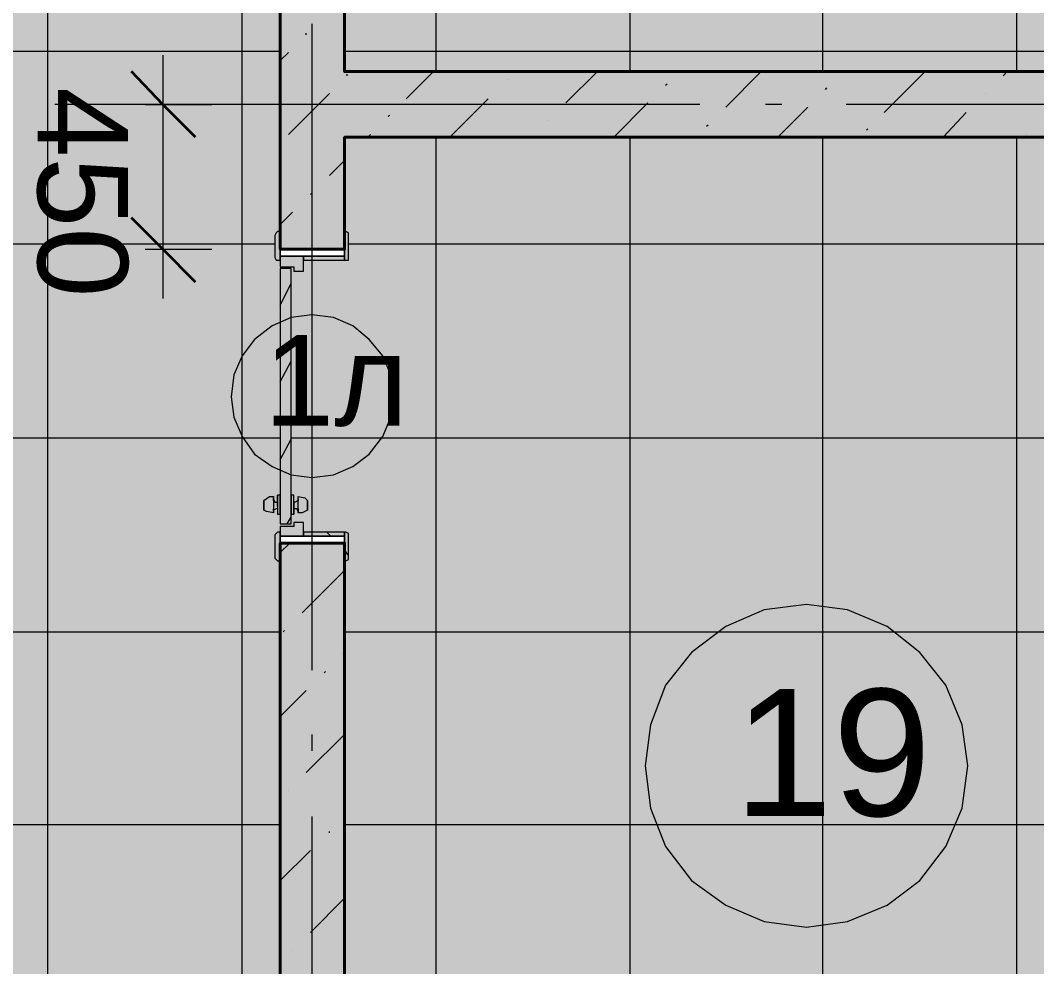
# Model space of a CAD drawing. Header units: millimetres. Extents: x -6983 to 114033, y -5968 to 36007.
# Drawn here: x 5096 to 8243, y 19196 to 22126 of the extents above; entities that cross this region are included whole.
import ezdxf

# ---------------------------------------------------------------- set-up
doc = ezdxf.new("R2010")
doc.units = ezdxf.units.MM
doc.layers.add('PDF _Геометрия', color=7, linetype='Continuous')
doc.layers.add('PDF _Текст', color=7, linetype='Continuous')
doc.layers.add('PDF _Сплошная заливка', color=7, linetype='Continuous', true_color=0xffffff)
doc.styles.add('PDF Arial', font='arial.ttf')

msp = doc.modelspace()

# ---------------------------------------------------------------- hatches: boundary and pattern name
at = {"layer": 'PDF _Сплошная заливка', "transparency": 33554559}
h = msp.add_hatch(color=256, dxfattribs=at)
h.paths.add_polyline_path([(17245.3, 26862.7), (17245.3, 21967.1), (17253.8, 21967.1), (17253.8, 26862.7)])
h.paths.add_polyline_path([(17042.2, 24065.8), (17042.2, 28661), (14245.3, 28661), (14245.3, 25563.7), (14258, 25563.7), (14262.3, 25559.5), (14258, 25479.1), (14118.4, 25474.9), (14118.4, 25445.2), (14088.8, 25445.2), (14088.8, 25457.9), (14046.5, 25457.9), (14046.5, 25474.9), (14033.8, 25474.9), (14033.8, 25487.6), (14029.6, 25487.6), (14029.6, 25559.5), (14033.8, 25563.7), (14046.5, 25563.7), (14046.5, 25665.3), (13500.6, 25665.3), (13496.4, 25656.8), (13492.2, 25652.6), (13420.2, 25648.3), (13420.2, 25652.6), (13416, 25652.6), (13416, 25665.3), (13411.8, 25665.3), (13411.8, 25788), (13382.2, 25788), (13382.2, 25817.6), (13394.9, 25817.6), (13394.9, 25864.1), (13411.8, 25864.1), (13411.8, 25872.6), (13416, 25876.8), (13500.6, 25876.8), (13500.6, 25864.1), (14046.5, 25864.1), (14046.5, 28661), (13483.7, 28661), (13479.5, 28652.6), (13394.9, 28648.3), (13394.9, 28661), (11956.2, 28661), (11952, 28652.6), (11867.4, 28648.3), (11867.4, 28661), (11245.3, 28661), (11245.3, 25864.1), (11880, 25864.1), (11880, 25872.6), (11884.3, 25876.8), (11973.1, 25876.8), (11973.1, 25864.1), (11990.1, 25864.1), (11990.1, 25817.6), (12002.8, 25817.6), (12002.8, 25788), (11973.1, 25788), (11968.9, 25656.8), (11956.2, 25652.6), (11892.7, 25648.3), (11892.7, 25652.6), (11884.3, 25652.6), (11884.3, 25665.3), (10301.8, 25665.3), (10297.5, 25656.8), (10293.3, 25652.6), (10221.4, 25648.3), (10221.4, 25652.6), (10217.1, 25652.6), (10217.1, 25665.3), (10196, 25665.3), (10196, 25707.6), (10183.3, 25707.6), (10183.3, 25737.2), (10212.9, 25737.2), (10212.9, 25872.6), (10217.1, 25876.8), (10246.8, 25876.8), (10246.8, 26084.2), (10826.5, 26084.2), (10826.5, 28441), (9320.1, 28441), (9320.1, 26084.2), (9337, 26084.2), (9337, 25876.8), (9375.1, 25876.8), (9375.1, 25737.2), (9404.7, 25737.2), (9404.7, 25707.6), (9392, 25707.6), (9392, 25665.3), (9375.1, 25665.3), (9370.9, 25656.8), (9358.2, 25652.6), (9294.7, 25648.3), (9294.7, 25652.6), (9286.3, 25652.6), (9286.3, 25665.3), (7454.1, 25665.3), (7449.9, 25656.8), (7445.6, 25652.6), (7373.7, 25648.3), (7373.7, 25652.6), (7365.2, 25652.6), (7365.2, 25665.3), (7344.1, 25665.3), (7344.1, 25707.6), (7335.6, 25707.6), (7335.6, 25737.2), (7365.2, 25737.2), (7365.2, 25876.8), (7454.1, 25876.8), (7454.1, 25864.1), (8897, 25864.1), (8897, 28661), (6100.1, 28661), (6100.1, 25864.1), (6434.3, 25864.1), (6434.3, 25872.6), (6438.6, 25876.8), (6523.2, 25876.8), (6523.2, 25737.2), (6552.8, 25737.2), (6552.8, 25707.6), (6544.4, 25707.6), (6544.4, 25665.3), (6523.2, 25665.3), (6523.2, 25652.6), (6510.5, 25652.6), (6442.8, 25648.3), (6442.8, 25652.6), (6438.6, 25652.6), (6438.6, 25665.3), (4517.6, 25665.3), (4513.3, 25656.8), (4504.9, 25652.6), (4437.2, 25648.3), (4437.2, 25652.6), (4428.7, 25652.6), (4428.7, 25665.3), (4407.6, 25665.3), (4407.6, 25707.6), (4394.9, 25707.6), (4394.9, 25737.2), (4424.5, 25737.2), (4424.5, 25872.6), (4428.7, 25876.8), (4517.6, 25876.8), (4517.6, 25864.1), (5901.2, 25864.1), (5901.2, 28661), (104.3, 28661), (104.3, 25864.1), (3497.8, 25864.1), (3497.8, 25876.8), (3586.7, 25876.8), (3586.7, 25737.2), (3616.3, 25737.2), (3616.3, 25707.6), (3603.6, 25707.6), (3603.6, 25665.3), (3586.7, 25665.3), (3582.4, 25656.8), (3569.8, 25652.6), (3506.3, 25648.3), (3506.3, 25652.6), (3497.8, 25652.6), (3497.8, 25665.3), (3100.1, 25665.3), (3100.1, 23570.8), (3112.8, 23570.8), (3117, 23566.5), (3112.8, 23486.1), (3100.1, 23481.9), (3100.1, 23460.8), (3057.8, 23460.8), (3057.8, 23448.1), (3028.1, 23448.1), (3028.1, 23481.9), (2888.5, 23481.9), (2888.5, 23494.6), (2884.3, 23494.6), (2884.3, 23562.3), (2888.5, 23570.8), (2901.2, 23570.8), (2901.2, 25665.3), (104.3, 25665.3), (104.3, 21967.1), (2901.2, 21967.1), (2901.2, 22551), (2897, 22555.3), (2888.5, 22555.3), (2888.5, 22563.7), (2884.3, 22563.7), (2884.3, 22635.6), (2888.5, 22639.9), (3028.1, 22639.9), (3028.1, 22669.5), (3057.8, 22669.5), (3057.8, 22656.8), (3100.1, 22656.8), (3100.1, 22639.9), (3112.8, 22639.9), (3117, 22635.6), (3112.8, 22559.5), (3100.1, 22555.3), (3100.1, 21472), (3112.8, 21472), (3117, 21467.8), (3112.8, 21387.4), (3100.1, 21383.2), (3100.1, 21362), (3057.8, 21362), (3057.8, 21349.3), (3028.1, 21349.3), (3028.1, 21383.2), (2888.5, 21383.2), (2888.5, 21395.9), (2884.3, 21395.9), (2884.3, 21463.6), (2888.5, 21472), (2901.2, 21472), (2901.2, 21764), (104.3, 21764), (104.3, 15967.1), (2681.2, 15967.1), (2681.2, 15979.8), (2901.2, 15979.8), (2901.2, 20452.3), (2897, 20456.5), (2888.5, 20460.8), (2884.3, 20460.8), (2884.3, 20536.9), (2888.5, 20541.1), (3028.1, 20541.1), (3028.1, 20570.8), (3057.8, 20570.8), (3057.8, 20558.1), (3100.1, 20558.1), (3100.1, 20541.1), (3112.8, 20541.1), (3117, 20536.9), (3112.8, 20460.8), (3100.1, 20456.5), (3100.1, 15967.1), (5901.2, 15967.1), (5901.2, 16601.8), (5892.7, 16606), (5888.5, 16606), (5888.5, 16614.5), (5884.3, 16614.5), (5884.3, 16686.4), (5888.5, 16694.9), (5901.2, 16694.9), (5901.2, 18133.5), (5888.5, 18133.5), (5888.5, 18146.2), (5884.3, 18146.2), (5884.3, 18218.2), (5888.5, 18222.4), (5901.2, 18222.4), (5901.2, 20452.3), (5892.7, 20456.5), (5888.5, 20460.8), (5884.3, 20460.8), (5884.3, 20536.9), (5888.5, 20541.1), (5901.2, 20541.1), (5901.2, 20558.1), (5943.5, 20558.1), (5943.5, 20570.8), (5973.1, 20570.8), (5973.1, 20541.1), (6112.8, 20541.1), (6112.8, 20456.5), (6100.1, 20456.5), (6100.1, 18967.1), (8897, 18967.1), (8897, 21764), (6100.1, 21764), (6100.1, 21472), (6112.8, 21472), (6112.8, 21383.2), (5973.1, 21383.2), (5973.1, 21349.3), (5943.5, 21349.3), (5943.5, 21362), (5901.2, 21362), (5901.2, 21383.2), (5888.5, 21383.2), (5888.5, 21395.9), (5884.3, 21395.9), (5884.3, 21463.6), (5888.5, 21472), (5901.2, 21472), (5901.2, 22551), (5892.7, 22555.3), (5888.5, 22555.3), (5888.5, 22563.7), (5884.3, 22563.7), (5884.3, 22635.6), (5888.5, 22639.9), (5901.2, 22639.9), (5901.2, 22656.8), (5943.5, 22656.8), (5943.5, 22669.5), (5973.1, 22669.5), (5973.1, 22639.9), (6112.8, 22639.9), (6112.8, 22555.3), (6100.1, 22555.3), (6100.1, 21967.1), (8897, 21967.1), (8897, 23862.7), (6100.1, 23862.7), (6100.1, 23570.8), (6112.8, 23570.8), (6112.8, 23481.9), (5973.1, 23481.9), (5973.1, 23448.1), (5943.5, 23448.1), (5943.5, 23460.8), (5901.2, 23460.8), (5901.2, 23481.9), (5888.5, 23481.9), (5888.5, 23494.6), (5884.3, 23494.6), (5884.3, 23562.3), (5888.5, 23570.8), (5901.2, 23570.8), (5901.2, 24065.8), (12447, 24065.8), (12447, 23084.2), (12459.7, 23084.2), (12459.7, 22999.5), (12447, 22999.5), (12447, 22978.4), (12404.7, 22978.4), (12404.7, 22965.7), (12370.9, 22965.7), (12370.9, 22995.3), (12239.7, 22999.5), (12235.5, 22999.5), (12235.5, 23012.2), (12231.2, 23012.2), (12231.2, 23079.9), (12235.5, 23084.2), (12248.2, 23084.2), (12248.2, 23862.7), (9100.1, 23862.7), (9100.1, 21967.1), (12248.2, 21967.1), (12248.2, 22064.4), (12239.7, 22068.7), (12235.5, 22068.7), (12235.5, 22077.1), (12231.2, 22077.1), (12231.2, 22149), (12235.5, 22157.5), (12370.9, 22157.5), (12370.9, 22187.1), (12404.7, 22187.1), (12404.7, 22174.4), (12447, 22174.4), (12447, 22157.5), (12459.7, 22157.5), (12459.7, 22068.7), (12447, 22068.7), (12447, 20486.1), (12459.7, 20486.1), (12459.7, 20401.5), (12447, 20401.5), (12447, 20380.4), (12404.7, 20380.4), (12404.7, 20367.7), (12370.9, 20367.7), (12370.9, 20397.3), (12239.7, 20401.5), (12235.5, 20401.5), (12235.5, 20410), (12231.2, 20410), (12231.2, 20481.9), (12235.5, 20486.1), (12248.2, 20486.1), (12248.2, 21764), (9100.1, 21764), (9100.1, 18967.1), (12248.2, 18967.1), (12248.2, 19466.4), (12239.7, 19470.6), (12235.5, 19470.6), (12235.5, 19479.1), (12231.2, 19479.1), (12231.2, 19551), (12235.5, 19555.3), (12370.9, 19555.3), (12370.9, 19584.9), (12404.7, 19584.9), (12404.7, 19576.4), (12447, 19576.4), (12447, 19555.3), (12459.7, 19555.3), (12459.7, 19470.6), (12447, 19470.6), (12447, 18967.1), (17042.2, 18967.1), (17042.2, 20566.5), (14046.5, 20566.5), (14046.5, 22745.7), (14042.2, 22749.9), (14033.8, 22754.1), (14029.6, 22754.1), (14029.6, 22830.3), (14033.8, 22834.5), (14046.5, 22834.5), (14046.5, 22851.4), (14088.8, 22851.4), (14088.8, 22864.1), (14118.4, 22864.1), (14118.4, 22834.5), (14262.3, 22834.5), (14258, 22754.1), (14245.3, 22749.9), (14245.3, 20765.4), (17042.2, 20765.4), (17042.2, 23862.7), (14245.3, 23862.7), (14245.3, 23765.4), (14258, 23765.4), (14262.3, 23761.2), (14258, 23680.8), (14118.4, 23676.5), (14118.4, 23646.9), (14088.8, 23646.9), (14088.8, 23655.4), (14046.5, 23655.4), (14046.5, 23676.5), (14033.8, 23676.5), (14033.8, 23689.2), (14029.6, 23689.2), (14029.6, 23761.2), (14033.8, 23765.4), (14046.5, 23765.4), (14046.5, 24544), (14042.2, 24548.2), (14033.8, 24552.4), (14029.6, 24552.4), (14029.6, 24628.6), (14033.8, 24632.8), (14046.5, 24632.8), (14046.5, 24654), (14088.8, 24654), (14088.8, 24662.4), (14118.4, 24662.4), (14118.4, 24632.8), (14262.3, 24632.8), (14258, 24552.4), (14245.3, 24548.2), (14245.3, 24065.8)])
h.paths.add_polyline_path([(15645.9, 17168.8), (15645.9, 15967.1), (17042.2, 15967.1), (17042.2, 16529.9), (17038, 16534.1), (17033.8, 16534.1), (17033.8, 16542.6), (17029.6, 16542.6), (17029.6, 16614.5), (17033.8, 16623), (17169.2, 16623), (17169.2, 16652.6), (17198.8, 16652.6), (17198.8, 16639.9), (17245.3, 16639.9), (17245.3, 16623), (17258, 16623), (17258, 16534.1), (17245.3, 16534.1), (17245.3, 15967.1), (18387.8, 15967.1), (18387.8, 15979.8), (18392, 15984), (18476.7, 15984), (18476.7, 15967.1), (19919.5, 15967.1), (19919.5, 15984), (20004.2, 15984), (20008.4, 15979.8), (20008.4, 15967.1), (23875.8, 15967.1), (23875.8, 15979.8), (23880, 15984), (23964.7, 15984), (23964.7, 15967.1), (25403.3, 15967.1), (25403.3, 15979.8), (25407.6, 15984), (25492.2, 15984), (25496.4, 15979.8), (25496.4, 15967.1), (26038, 15967.1), (26038, 16512.9), (26033.8, 16517.2), (26029.6, 16517.2), (26029.6, 16525.6), (26025.3, 16525.6), (26025.3, 16597.6), (26029.6, 16601.8), (26165, 16601.8), (26165, 16631.4), (26194.6, 16631.4), (26194.6, 16623), (26241.1, 16623), (26241.1, 16601.8), (26253.8, 16601.8), (26249.6, 16521.4), (26241.1, 16517.2), (26241.1, 15967.1), (29038, 15967.1), (29038, 16352.1), (29016.9, 16352.1), (29016.9, 16415.6), (29038, 16415.6), (29038, 18230.9), (29016.9, 18230.9), (29016.9, 18294.3), (29038, 18294.3), (29038, 19584.9), (29016.9, 19584.9), (29016.9, 19652.6), (29038, 19652.6), (29038, 21463.6), (29016.9, 21463.6), (29016.9, 21527), (29038, 21527), (29038, 21764), (26241.1, 21764), (26241.1, 21222.4), (26249.6, 21222.4), (26253.8, 21218.2), (26249.6, 21137.8), (26241.1, 21133.5), (26241.1, 21112.4), (26194.6, 21112.4), (26194.6, 21099.7), (26165, 21099.7), (26165, 21129.3), (26033.8, 21133.5), (26029.6, 21133.5), (26029.6, 21146.2), (26025.3, 21146.2), (26025.3, 21213.9), (26029.6, 21222.4), (26038, 21222.4), (26038, 21764), (25839.1, 21764), (25830.7, 21755.5), (25758.7, 21751.3), (25758.7, 21755.5), (25754.5, 21755.5), (25754.5, 21764), (25733.4, 21764), (25733.4, 21810.5), (25720.7, 21810.5), (25720.7, 21840.2), (25750.3, 21840.2), (25750.3, 21975.6), (25754.5, 21979.8), (25839.1, 21979.8), (25839.1, 21967.1), (26038, 21967.1), (26038, 26862.7), (23241.1, 26862.7), (23241.1, 21967.1), (24819.4, 21967.1), (24819.4, 21975.6), (24823.6, 21979.8), (24908.3, 21979.8), (24908.3, 21840.2), (24942.1, 21840.2), (24942.1, 21806.3), (24929.4, 21806.3), (24929.4, 21764), (24908.3, 21764), (24908.3, 21755.5), (24895.6, 21755.5), (24832.1, 21751.3), (24832.1, 21755.5), (24823.6, 21755.5), (24823.6, 21764), (22691, 21764), (22682.6, 21755.5), (22610.7, 21751.3), (22610.7, 21755.5), (22602.2, 21755.5), (22602.2, 21764), (22585.3, 21764), (22585.3, 21806.3), (22572.6, 21806.3), (22572.6, 21840.2), (22602.2, 21840.2), (22602.2, 21967.1), (21760.2, 21967.1), (21760.2, 21840.2), (21789.8, 21840.2), (21789.8, 21806.3), (21781.3, 21806.3), (21781.3, 21764), (21760.2, 21764), (21760.2, 21755.5), (21747.5, 21755.5), (21679.8, 21751.3), (21679.8, 21755.5), (21675.5, 21755.5), (21675.5, 21764), (18362.4, 21764), (18362.4, 21755.5), (18354, 21755.5), (18282, 21751.3), (18282, 21755.5), (18277.8, 21755.5), (18277.8, 21764), (18256.6, 21764), (18256.6, 21810.5), (18243.9, 21810.5), (18243.9, 21840.2), (18273.6, 21840.2), (18273.6, 21967.1), (17435.8, 21967.1), (17435.8, 21840.2), (17465.4, 21840.2), (17465.4, 21806.3), (17452.7, 21806.3), (17452.7, 21764), (17435.8, 21764), (17431.5, 21759.8), (17418.8, 21755.5), (17355.4, 21751.3), (17355.4, 21755.5), (17346.9, 21755.5), (17346.9, 21764), (17245.3, 21764), (17245.3, 18150.5), (17258, 18150.5), (17258, 18061.6), (17245.3, 18061.6), (17245.3, 18040.4), (17198.8, 18040.4), (17198.8, 18032), (17169.2, 18032), (17169.2, 18061.6), (17033.8, 18061.6), (17033.8, 18070.1), (17029.6, 18070.1), (17029.6, 18146.2), (17033.8, 18150.5), (17042.2, 18150.5), (17042.2, 18768.2), (11245.3, 18768.2), (11245.3, 15967.1), (14126.9, 15967.1), (14126.9, 15979.8), (14122.6, 15979.8), (14122.6, 15988.3), (14118.4, 15988.3), (14118.4, 15996.7), (14114.2, 15996.7), (14114.2, 16005.2), (14109.9, 16005.2), (14109.9, 16013.6), (14105.7, 16013.6), (14105.7, 16022.1), (14101.5, 16022.1), (14101.5, 16030.6), (14097.3, 16030.6), (14097.3, 16043.3), (14093, 16043.3), (14093, 16051.7), (14088.8, 16051.7), (14088.8, 16060.2), (14084.6, 16060.2), (14084.6, 16068.7), (14080.3, 16068.7), (14080.3, 16077.1), (14076.1, 16077.1), (14076.1, 16085.6), (14071.9, 16085.6), (14071.9, 16094), (14067.6, 16094), (14067.6, 16102.5), (14063.4, 16102.5), (14063.4, 16115.2), (14059.2, 16115.2), (14059.2, 16123.7), (14054.9, 16123.7), (14054.9, 16132.1), (14050.7, 16132.1), (14050.7, 16140.6), (14046.5, 16140.6), (14046.5, 16149), (14042.2, 16149), (14042.2, 16157.5), (14038, 16157.5), (14038, 16166), (14033.8, 16166), (14033.8, 16174.4), (14029.6, 16174.4), (14029.6, 16187.1), (14025.3, 16187.1), (14025.3, 16195.6), (14021.1, 16195.6), (14021.1, 16204.1), (14016.9, 16204.1), (14016.9, 16212.5), (14012.6, 16212.5), (14012.6, 16221), (14008.4, 16221), (14008.4, 16229.4), (14004.2, 16229.4), (14004.2, 16237.9), (13999.9, 16237.9), (13999.9, 16250.6), (13995.7, 16250.6), (13995.7, 16259.1), (13991.5, 16259.1), (13991.5, 16267.5), (13987.2, 16267.5), (13987.2, 16276), (13983, 16276), (13983, 16284.4), (13978.8, 16284.4), (13978.8, 16292.9), (13974.5, 16292.9), (13974.5, 16301.4), (13970.3, 16301.4), (13970.3, 16309.8), (13966.1, 16309.8), (13966.1, 16322.5), (13961.9, 16322.5), (13961.9, 16331), (13957.6, 16331), (13957.6, 16339.5), (13953.4, 16339.5), (13953.4, 16347.9), (13949.2, 16347.9), (13949.2, 16356.4), (13944.9, 16356.4), (13944.9, 16364.8), (13940.7, 16364.8), (13940.7, 16373.3), (13936.5, 16373.3), (13936.5, 16381.8), (13932.2, 16381.8), (13932.2, 16394.5), (13928, 16394.5), (13928, 16402.9), (13923.8, 16402.9), (13923.8, 16411.4), (13919.5, 16411.4), (13919.5, 16419.8), (13915.3, 16419.8), (13915.3, 16428.3), (13911.1, 16428.3), (13911.1, 16436.8), (13906.8, 16436.8), (13906.8, 16445.2), (13902.6, 16445.2), (13902.6, 16453.7), (13898.4, 16457.9), (13885.7, 16462.2), (13801.1, 16483.3), (13788.4, 16487.6), (13703.7, 16508.7), (13716.4, 16512.9), (13758.7, 16534.1), (13771.4, 16538.3), (13813.8, 16559.5), (13826.5, 16563.7), (13868.8, 16584.9), (13881.5, 16589.1), (13923.8, 16610.3), (13936.5, 16614.5), (13987.2, 16639.9), (13902.6, 16661), (13881.5, 16665.3), (13813.8, 16682.2), (13792.6, 16682.2), (13792.6, 16694.9), (13788.4, 16694.9), (13788.4, 16703.3), (13784.1, 16703.3), (13784.1, 16711.8), (13779.9, 16711.8), (13779.9, 16720.3), (13775.7, 16720.3), (13775.7, 16728.7), (13771.4, 16728.7), (13771.4, 16741.4), (13767.2, 16741.4), (13767.2, 16749.9), (13763, 16749.9), (13763, 16758.4), (13758.7, 16758.4), (13758.7, 16766.8), (13754.5, 16766.8), (13754.5, 16775.3), (13750.3, 16775.3), (13750.3, 16783.7), (13746.1, 16783.7), (13746.1, 16796.4), (13741.8, 16796.4), (13741.8, 16804.9), (13737.6, 16804.9), (13737.6, 16813.4), (13733.4, 16813.4), (13733.4, 16821.8), (13729.1, 16821.8), (13729.1, 16830.3), (13724.9, 16830.3), (13724.9, 16838.7), (13720.7, 16838.7), (13720.7, 16851.4), (13716.4, 16851.4), (13716.4, 16859.9), (13712.2, 16859.9), (13712.2, 16868.4), (13708, 16868.4), (13708, 16876.8), (13703.7, 16876.8), (13703.7, 16885.3), (13699.5, 16885.3), (13699.5, 16893.8), (13695.3, 16893.8), (13695.3, 16906.5), (13691, 16906.5), (13691, 16914.9), (13686.8, 16914.9), (13686.8, 16923.4), (13682.6, 16923.4), (13682.6, 16931.8), (13678.4, 16931.8), (13678.4, 16940.3), (13674.1, 16940.3), (13674.1, 16948.8), (13669.9, 16948.8), (13669.9, 16961.5), (13665.7, 16961.5), (13665.7, 16969.9), (13661.4, 16969.9), (13661.4, 16978.4), (13657.2, 16978.4), (13657.2, 16986.8), (13653, 16986.8), (13653, 16995.3), (13648.7, 16995.3), (13648.7, 17003.8), (13644.5, 17003.8), (13644.5, 17016.5), (13640.3, 17016.5), (13640.3, 17024.9), (13636, 17024.9), (13636, 17033.4), (13631.8, 17033.4), (13631.8, 17041.9), (13627.6, 17041.9), (13627.6, 17050.3), (13623.3, 17050.3), (13623.3, 17058.8), (13619.1, 17058.8), (13619.1, 17071.5), (13614.9, 17071.5), (13614.9, 17079.9), (13610.7, 17079.9), (13610.7, 17088.4), (13606.4, 17088.4), (13606.4, 17096.9), (13602.2, 17096.9), (13602.2, 17105.3), (13598, 17105.3), (13598, 17113.8), (13593.7, 17113.8), (13593.7, 17126.5), (13589.5, 17126.5), (13589.5, 17134.9), (13585.3, 17134.9), (13585.3, 17143.4), (13581, 17143.4), (13581, 17151.9), (13576.8, 17151.9), (13576.8, 17160.3), (13572.6, 17160.3), (13572.6, 17168.8)])
h = msp.add_hatch(color=256, dxfattribs=at)
h.paths.add_polyline_path([(5901.2, 23515.8), (6100.1, 23515.8), (6100.1, 24065.8), (5901.2, 24065.8)])
h.paths.add_polyline_path([(6100.1, 16656.8), (5901.2, 16656.8), (5901.2, 15967.1), (6100.1, 15967.1)])
h.paths.add_polyline_path([(5901.2, 18167.4), (6100.1, 18167.4), (6100.1, 20507.3), (5901.2, 20507.3)])
h.paths.add_polyline_path([(5901.2, 21417), (6100.1, 21417), (6100.1, 22606), (5901.2, 22606)])
h = msp.add_hatch(color=256, dxfattribs=at)
h.paths.add_polyline_path([(8897, 21764), (8897, 21967.1), (6100.1, 21967.1), (6100.1, 21764)])
h.paths.add_polyline_path([(9100.1, 21967.1), (9100.1, 21764), (12248.2, 21764), (12248.2, 21967.1)])
h = msp.add_hatch(color=256, dxfattribs=at)
h.paths.add_polyline_path([(5888.5, 21383.2), (5901.2, 21383.2), (5901.2, 21472), (5888.5, 21472), (5884.3, 21463.6), (5884.3, 21391.6), (5888.5, 21391.6)])
h.paths.add_polyline_path([(5892.7, 20456.5), (5901.2, 20452.3), (5901.2, 20541.1), (5888.5, 20541.1), (5884.3, 20536.9), (5884.3, 20460.8), (5888.5, 20460.8)])
h = msp.add_hatch(color=256, dxfattribs=at)
h.paths.add_polyline_path([(6100.1, 21383.2), (6112.8, 21383.2), (6112.8, 21472), (6100.1, 21472)])
h.paths.add_polyline_path([(6104.3, 20456.5), (6112.8, 20456.5), (6112.8, 20541.1), (6100.1, 20541.1), (6100.1, 20452.3)])
h = msp.add_hatch(color=256, dxfattribs=at)
h.paths.add_polyline_path([(5943.5, 21349.3), (5973.1, 21349.3), (5973.1, 21395.9), (5901.2, 21395.9), (5901.2, 21362), (5943.5, 21362)])
h.paths.add_polyline_path([(5973.1, 20570.8), (5943.5, 20570.8), (5943.5, 20558.1), (5901.2, 20558.1), (5901.2, 20528.5), (5973.1, 20528.5)])
h = msp.add_hatch(color=256, dxfattribs=at)
h.paths.add_polyline_path([(5973.1, 21383.2), (6100.1, 21383.2), (6100.1, 21395.9), (5973.1, 21395.9)])
h.paths.add_polyline_path([(6100.1, 20541.1), (5973.1, 20541.1), (5973.1, 20528.5), (6100.1, 20528.5)])
for points in [[(5901.2, 21357.8), (5901.2, 20566.5), (5935.1, 20566.5), (5935.1, 21357.8)], [(6066.2, 21209.7), (6032.4, 21213.9), (5968.9, 21213.9), (5935.1, 21209.7), (5918.1, 21201.2), (5905.4, 21197), (5888.5, 21188.5), (5875.8, 21184.3), (5863.1, 21171.6), (5854.7, 21167.4), (5846.2, 21158.9), (5837.7, 21154.7), (5829.3, 21146.2), (5820.8, 21142), (5816.6, 21133.5), (5808.1, 21125.1), (5803.9, 21116.6), (5795.4, 21108.1), (5791.2, 21099.7), (5782.7, 21091.2), (5778.5, 21078.5), (5770, 21061.6), (5765.8, 21048.9), (5757.3, 21032), (5748.9, 20964.3), (5753.1, 20960), (5753.1, 20930.4), (5757.3, 20930.4), (5757.3, 20896.6), (5761.6, 20896.6), (5761.6, 20888.1), (5765.8, 20888.1), (5765.8, 20879.7), (5770, 20879.7), (5770, 20867), (5774.3, 20867), (5774.3, 20858.5), (5778.5, 20858.5), (5778.5, 20850), (5782.7, 20850), (5782.7, 20837.3), (5787, 20837.3), (5795.4, 20828.9), (5795.4, 20820.4), (5799.7, 20820.4), (5803.9, 20816.2), (5803.9, 20807.7), (5808.1, 20807.7), (5812.3, 20803.5), (5812.3, 20795), (5816.6, 20795), (5820.8, 20790.8), (5820.8, 20782.3), (5829.3, 20782.3), (5833.5, 20778.1), (5842, 20773.9), (5846.2, 20769.6), (5854.7, 20765.4), (5858.9, 20761.2), (5867.4, 20756.9), (5875.8, 20748.5), (5888.5, 20744.2), (5905.4, 20735.8), (5918.1, 20731.6), (5935.1, 20723.1), (5968.9, 20718.9), (6032.4, 20714.6), (6032.4, 20718.9), (6066.2, 20723.1), (6078.9, 20727.3), (6095.8, 20735.8), (6108.5, 20740), (6133.9, 20752.7), (6142.4, 20761.2), (6150.9, 20765.4), (6159.3, 20773.9), (6167.8, 20778.1), (6188.9, 20799.3), (6193.2, 20807.7), (6201.6, 20816.2), (6205.9, 20824.6), (6214.3, 20833.1), (6227, 20858.5), (6231.2, 20871.2), (6239.7, 20888.1), (6243.9, 20900.8), (6248.2, 20930.4), (6252.4, 20993.9), (6248.2, 20993.9), (6248.2, 21027.7), (6243.9, 21027.7), (6243.9, 21040.4), (6239.7, 21040.4), (6239.7, 21048.9), (6235.5, 21048.9), (6235.5, 21057.4), (6231.2, 21057.4), (6231.2, 21070.1), (6227, 21070.1), (6227, 21078.5), (6222.8, 21078.5), (6222.8, 21087), (6218.6, 21087), (6218.6, 21095.4), (6201.6, 21112.4), (6197.4, 21112.4), (6197.4, 21120.8), (6159.3, 21158.9), (6150.9, 21163.1), (6133.9, 21180.1), (6108.5, 21192.8), (6095.8, 21197), (6078.9, 21205.5)], [(7593.7, 20312.7), (7564.1, 20316.9), (7500.6, 20316.9), (7399.1, 20304.2), (7382.2, 20295.7), (7369.5, 20291.5), (7352.5, 20283), (7339.8, 20278.8), (7322.9, 20270.3), (7310.2, 20266.1), (7293.3, 20257.6), (7280.6, 20253.4), (7267.9, 20240.7), (7259.5, 20236.5), (7251, 20228), (7242.5, 20223.8), (7234.1, 20215.3), (7225.6, 20211.1), (7217.1, 20202.6), (7208.7, 20198.4), (7200.2, 20189.9), (7191.8, 20185.7), (7183.3, 20177.3), (7174.8, 20173), (7170.6, 20164.6), (7162.1, 20156.1), (7157.9, 20147.6), (7145.2, 20134.9), (7141, 20126.5), (7128.3, 20113.8), (7124.1, 20105.3), (7111.4, 20092.6), (7107.1, 20084.2), (7094.4, 20071.5), (7086, 20046.1), (7081.7, 20037.6), (7073.3, 20012.2), (7069, 20003.8), (7060.6, 19978.4), (7056.4, 19969.9), (7052.1, 19957.2), (7047.9, 19948.8), (7043.7, 19914.9), (7039.4, 19885.3), (7035.2, 19851.4), (7031, 19821.8), (7035.2, 19817.6), (7035.2, 19788), (7039.4, 19788), (7039.4, 19754.1), (7043.7, 19754.1), (7043.7, 19720.3), (7047.9, 19720.3), (7047.9, 19686.4), (7052.1, 19686.4), (7052.1, 19678), (7056.4, 19678), (7056.4, 19665.3), (7060.6, 19665.3), (7060.6, 19656.8), (7064.8, 19656.8), (7064.8, 19644.1), (7069, 19644.1), (7069, 19635.6), (7073.3, 19635.6), (7073.3, 19623), (7077.5, 19623), (7077.5, 19614.5), (7081.7, 19614.5), (7081.7, 19601.8), (7086, 19601.8), (7086, 19593.3), (7090.2, 19593.3), (7090.2, 19580.6), (7094.4, 19580.6), (7094.4, 19567.9), (7098.7, 19567.9), (7111.4, 19555.3), (7111.4, 19546.8), (7115.6, 19546.8), (7124.1, 19538.3), (7124.1, 19529.9), (7128.3, 19529.9), (7136.7, 19521.4), (7136.7, 19512.9), (7141, 19512.9), (7149.4, 19504.5), (7149.4, 19496), (7153.7, 19496), (7162.1, 19487.6), (7162.1, 19479.1), (7166.4, 19479.1), (7174.8, 19470.6), (7174.8, 19462.2), (7183.3, 19462.2), (7187.5, 19457.9), (7196, 19453.7), (7204.4, 19445.2), (7212.9, 19441), (7217.1, 19436.8), (7225.6, 19432.5), (7234.1, 19424.1), (7242.5, 19419.8), (7246.8, 19415.6), (7255.2, 19411.4), (7263.7, 19402.9), (7272.1, 19398.7), (7280.6, 19390.2), (7293.3, 19386), (7310.2, 19377.5), (7322.9, 19373.3), (7339.8, 19364.8), (7352.5, 19360.6), (7369.5, 19352.1), (7382.2, 19347.9), (7399.1, 19339.5), (7500.6, 19326.8), (7564.1, 19322.5), (7564.1, 19326.8), (7593.7, 19331), (7627.6, 19335.2), (7657.2, 19339.5), (7669.9, 19343.7), (7678.4, 19347.9), (7691, 19352.1), (7699.5, 19356.4), (7712.2, 19360.6), (7729.1, 19369.1), (7741.8, 19373.3), (7750.3, 19377.5), (7763, 19381.8), (7788.4, 19394.5), (7796.8, 19402.9), (7805.3, 19407.2), (7813.8, 19415.6), (7822.2, 19419.8), (7830.7, 19428.3), (7839.1, 19432.5), (7847.6, 19441), (7856.1, 19445.2), (7864.5, 19453.7), (7873, 19457.9), (7894.2, 19479.1), (7898.4, 19487.6), (7906.8, 19496), (7911.1, 19504.5), (7919.5, 19512.9), (7923.8, 19521.4), (7932.2, 19529.9), (7936.5, 19538.3), (7944.9, 19546.8), (7949.2, 19555.3), (7957.6, 19563.7), (7970.3, 19589.1), (7974.5, 19601.8), (7983, 19618.7), (7987.2, 19631.4), (7995.7, 19648.3), (7999.9, 19661), (8008.4, 19678), (8012.6, 19690.7), (8016.9, 19720.3), (8025.3, 19788), (8029.6, 19851.4), (8025.3, 19851.4), (8025.3, 19881.1), (8021.1, 19881.1), (8021.1, 19914.9), (8016.9, 19914.9), (8016.9, 19944.5), (8012.6, 19944.5), (8012.6, 19957.2), (8008.4, 19957.2), (8008.4, 19965.7), (8004.2, 19965.7), (8004.2, 19978.4), (7999.9, 19978.4), (7999.9, 19986.8), (7995.7, 19986.8), (7995.7, 19999.5), (7991.5, 19999.5), (7991.5, 20008), (7987.2, 20008), (7987.2, 20016.5), (7983, 20016.5), (7983, 20029.2), (7978.8, 20029.2), (7978.8, 20037.6), (7974.5, 20037.6), (7974.5, 20050.3), (7970.3, 20050.3), (7970.3, 20058.8), (7966.1, 20058.8), (7966.1, 20067.2), (7961.9, 20067.2), (7961.9, 20075.7), (7953.4, 20084.2), (7949.2, 20084.2), (7949.2, 20092.6), (7936.5, 20105.3), (7932.2, 20105.3), (7932.2, 20113.8), (7919.5, 20126.5), (7915.3, 20126.5), (7915.3, 20134.9), (7902.6, 20147.6), (7898.4, 20147.6), (7898.4, 20156.1), (7868.8, 20185.7), (7860.3, 20189.9), (7847.6, 20202.6), (7839.1, 20206.9), (7826.5, 20219.6), (7818, 20223.8), (7805.3, 20236.5), (7796.8, 20240.7), (7788.4, 20249.2), (7763, 20261.9), (7750.3, 20266.1), (7741.8, 20270.3), (7729.1, 20274.6), (7712.2, 20283), (7699.5, 20287.3), (7691, 20291.5), (7678.4, 20295.7), (7669.9, 20300), (7657.2, 20304.2), (7627.6, 20308.4)], [(7306, 20189.9), (7306, 19508.7), (7729.1, 19508.7), (7729.1, 20189.9)]]:
    msp.add_hatch(color=256, dxfattribs=at).paths.add_polyline_path(points)

# ---------------------------------------------------------------- linework, layer by layer
at = {"layer": 'PDF _Геометрия', "lineweight": 9}
for points in [[(5181.9, 15967.1), (5181.9, 25665.3)], [(5782.7, 15967.1), (5782.7, 25665.3)], [(6383.6, 21967.1), (6383.6, 23862.7)], [(6984.4, 21967.1), (6984.4, 23862.7)], [(7581, 21967.1), (7581, 23862.7)], [(8181.9, 21967.1), (8181.9, 23862.7)], [(5981.6, 22081.3), (5981.6, 22085.6)], [(3100.1, 22030.6), (5901.2, 22030.6)], [(6100.1, 22030.6), (8897, 22030.6)], [(5537.3, 22017.9), (5537.3, 21264.7)], [(5901.2, 22000.9), (5926.6, 22026.3)], [(6290.5, 21882.5), (6375.1, 21967.1)], [(6785.5, 21869.8), (6882.9, 21967.1)], [(7280.6, 21857.1), (7390.6, 21967.1)], [(7771.4, 21840.2), (7898.4, 21967.1)], [(8139.6, 21954.4), (8152.3, 21967.1)], [(6108.5, 21954.4), (6108.5, 21958.6)], [(6603.6, 21941.7), (6603.6, 21941.7)], [(7094.4, 21924.8), (7098.7, 21929)], [(7589.5, 21912.1), (7593.7, 21916.3)], [(5926.6, 21772.5), (6053.5, 21899.4)], [(6425.9, 21764), (6544.4, 21882.5)], [(8084.6, 21899.4), (8084.6, 21899.4)], [(5482.3, 21865.5), (5537.3, 21865.5), (5689.6, 21865.5)], [(6933.6, 21764), (7039.4, 21869.8)], [(7441.4, 21764), (7534.5, 21857.1)], [(6235.5, 21827.5), (6239.7, 21831.7)], [(6730.5, 21814.8), (6730.5, 21814.8)], [(7953.4, 21764), (8025.3, 21840.2)], [(7221.4, 21797.8), (7225.6, 21802.1)], [(7716.4, 21785.2), (7720.7, 21789.4)], [(6172, 21764), (6180.5, 21772.5)], [(6383.6, 18967.1), (6383.6, 21764)], [(6984.4, 18967.1), (6984.4, 21764)], [(7581, 18967.1), (7581, 21764)], [(8181.9, 18967.1), (8181.9, 21764)], [(8211.5, 21772.5), (8211.5, 21772.5)], [(6053.5, 21645.5), (6100.1, 21692.1)], [(5994.3, 21586.3), (5998.5, 21590.5)], [(5901.2, 21493.2), (5939.3, 21531.3)], [(3100.1, 21450.9), (3117, 21434), (5884.3, 21434)], [(6112.8, 21434), (8897, 21434)], [(5482.3, 21417), (5537.3, 21417), (5689.6, 21417)], [(5901.2, 21243.5), (5935.1, 21311.2)], [(5901.2, 21006.6), (5935.1, 21070.1)], [(3100.1, 20833.1), (5901.2, 20833.1)], [(5901.2, 20765.4), (5935.1, 20828.9)], [(5935.1, 20833.1), (8897, 20833.1)], [(5850.4, 20638.5), (5850.4, 20634.2), (5850.4, 20638.5), (5867.4, 20651.2), (5880, 20651.2), (5880, 20642.7), (5880, 20651.2)], [(5880, 20642.7), (5884.3, 20634.2), (5888.5, 20634.2), (5892.7, 20634.2), (5892.7, 20625.8), (5892.7, 20617.3), (5892.7, 20608.8), (5892.7, 20604.6), (5892.7, 20600.4), (5892.7, 20596.2), (5901.2, 20596.2), (5901.2, 20600.4), (5901.2, 20604.6), (5901.2, 20608.8), (5901.2, 20617.3), (5901.2, 20625.8), (5901.2, 20634.2), (5901.2, 20638.5), (5901.2, 20646.9), (5901.2, 20651.2), (5901.2, 20655.4), (5892.7, 20655.4), (5892.7, 20651.2), (5892.7, 20646.9), (5892.7, 20638.5), (5892.7, 20646.9), (5892.7, 20651.2), (5892.7, 20655.4)], [(5892.7, 20655.4), (5892.7, 20655.4)], [(5892.7, 20655.4), (5892.7, 20655.4)], [(5956.2, 20638.5), (5956.2, 20642.7), (5956.2, 20638.5), (5947.7, 20634.2), (5943.5, 20634.2), (5943.5, 20638.5), (5943.5, 20646.9), (5943.5, 20651.2), (5943.5, 20655.4), (5935.1, 20655.4), (5935.1, 20651.2), (5935.1, 20646.9), (5935.1, 20638.5), (5935.1, 20634.2), (5935.1, 20625.8), (5935.1, 20617.3), (5935.1, 20608.8), (5935.1, 20604.6), (5935.1, 20600.4), (5935.1, 20596.2), (5943.5, 20596.2), (5943.5, 20600.4), (5943.5, 20604.6), (5943.5, 20608.8), (5943.5, 20617.3), (5943.5, 20625.8), (5943.5, 20617.3), (5943.5, 20608.8), (5943.5, 20604.6), (5943.5, 20600.4), (5943.5, 20596.2)], [(5943.5, 20634.2), (5943.5, 20625.8), (5943.5, 20634.2), (5943.5, 20638.5), (5943.5, 20646.9), (5943.5, 20651.2), (5943.5, 20655.4)], [(5943.5, 20655.4), (5943.5, 20655.4)], [(5943.5, 20655.4), (5943.5, 20655.4)], [(5956.2, 20613.1), (5956.2, 20604.6), (5956.2, 20617.3), (5956.2, 20634.2), (5956.2, 20642.7), (5956.2, 20651.2), (5977.4, 20646.9), (5985.8, 20638.5), (5985.8, 20634.2), (5985.8, 20625.8), (5985.8, 20613.1), (5985.8, 20625.8), (5985.8, 20634.2), (5985.8, 20638.5)], [(5956.2, 20642.7), (5956.2, 20651.2)], [(5880, 20638.5), (5880, 20642.7), (5880, 20634.2), (5880, 20617.3), (5880, 20604.6), (5880, 20600.4), (5858.9, 20604.6), (5850.4, 20608.8), (5850.4, 20613.1), (5850.4, 20625.8), (5850.4, 20634.2), (5850.4, 20625.8), (5850.4, 20613.1), (5850.4, 20608.8)], [(5892.7, 20613.1), (5888.5, 20613.1), (5880, 20608.8), (5880, 20604.6), (5880, 20613.1)], [(5892.7, 20634.2), (5892.7, 20638.5), (5892.7, 20634.2), (5892.7, 20625.8), (5892.7, 20617.3), (5892.7, 20608.8), (5892.7, 20604.6), (5892.7, 20600.4), (5892.7, 20596.2)], [(5892.7, 20625.8), (5892.7, 20625.8)], [(5892.7, 20625.8), (5892.7, 20625.8)], [(5892.7, 20621.5), (5892.7, 20621.5)], [(5892.7, 20621.5), (5892.7, 20621.5)], [(5943.5, 20625.8), (5943.5, 20625.8)], [(5943.5, 20625.8), (5943.5, 20625.8)], [(5943.5, 20621.5), (5943.5, 20621.5)], [(5943.5, 20621.5), (5943.5, 20621.5)], [(5956.2, 20604.6), (5952, 20613.1), (5947.7, 20613.1), (5943.5, 20613.1)], [(5985.8, 20608.8), (5985.8, 20613.1), (5985.8, 20608.8), (5968.9, 20600.4), (5956.2, 20600.4), (5956.2, 20604.6), (5956.2, 20600.4)], [(5880, 20604.6), (5880, 20600.4)], [(5892.7, 20596.2), (5892.7, 20596.2)], [(5892.7, 20596.2), (5892.7, 20596.2)], [(5922.4, 20566.5), (5935.1, 20587.7)], [(5943.5, 20596.2), (5943.5, 20596.2)], [(5943.5, 20596.2), (5943.5, 20596.2)], [(6057.8, 20528.5), (6045.1, 20541.1)], [(5901.2, 20477.7), (5930.8, 20507.3)], [(6112.8, 20469.2), (6100.1, 20486.1)], [(5968.9, 20291.5), (6095.8, 20418.4)], [(5909.7, 20232.3), (5913.9, 20236.5)], [(3100.1, 20232.3), (5901.2, 20232.3)], [(6100.1, 20232.3), (8897, 20232.3)], [(6095.8, 20164.6), (6100.1, 20168.8)], [(6036.6, 20105.3), (6040.8, 20109.6)], [(5901.2, 19969.9), (5981.6, 20050.3)], [(5981.6, 19796.4), (6100.1, 19914.9)], [(5926.6, 19741.4), (5926.6, 19741.4)], [(3100.1, 19635.6), (5901.2, 19635.6)], [(6053.5, 19610.3), (6053.5, 19614.5)], [(6100.1, 19635.6), (8897, 19635.6)], [(5901.2, 19462.2), (5994.3, 19555.3)], [(5994.3, 19301.4), (6100.1, 19407.2)], [(5939.3, 19246.4), (5939.3, 19246.4)]]:
    msp.add_lwpolyline(points, dxfattribs=at)
at = {"layer": 'PDF _Геометрия', "lineweight": 40}
for points in [[(8897, 21967.1), (6100.1, 21967.1), (6100.1, 22606), (5901.2, 22606), (5901.2, 21417), (6100.1, 21417), (6100.1, 21764), (8897, 21764)], [(8897, 18967.1), (6100.1, 18967.1), (6100.1, 20507.3), (5901.2, 20507.3), (5901.2, 18167.4), (6100.1, 18167.4), (6100.1, 18768.2), (11046.5, 18768.2)]]:
    msp.add_lwpolyline(points, dxfattribs=at)
at = {"layer": 'PDF _Геометрия', "lineweight": 20}
for points in [[(5998.5, 22115.2), (5998.5, 20113.8)], [(7200.2, 21865.5), (5203, 21865.5)], [(7454.1, 21865.5), (7403.3, 21865.5)], [(9654.4, 21865.5), (7653, 21865.5)], [(5998.5, 19914.9), (5998.5, 19864.1)], [(5998.5, 19661), (5998.5, 17663.9)]]:
    msp.add_lwpolyline(points, dxfattribs=at)
at = {"layer": 'PDF _Геометрия', "lineweight": 35}
for points in [[(5638.9, 21764), (5537.3, 21865.5), (5440, 21967.1)], [(5638.9, 21315.5), (5537.3, 21417), (5440, 21514.3)]]:
    msp.add_lwpolyline(points, dxfattribs=at)
at = {"layer": 'PDF _Геометрия', "lineweight": 13}
for points in [[(5901.2, 21383.2), (5901.2, 21472), (5892.7, 21472), (5888.5, 21467.8), (5884.3, 21459.3), (5884.3, 21391.6), (5888.5, 21383.2), (5892.7, 21383.2)], [(6100.1, 21472), (6100.1, 21383.2), (6104.3, 21383.2), (6112.8, 21383.2), (6112.8, 21391.6), (6112.8, 21459.3), (6112.8, 21467.8), (6104.3, 21472)], [(5973.1, 21349.3), (5973.1, 21395.9), (5901.2, 21395.9), (5901.2, 21362), (5943.5, 21362), (5943.5, 21349.3)], [(6100.1, 21383.2), (6100.1, 21395.9), (5973.1, 21395.9), (5973.1, 21383.2)], [(5935.1, 20566.5), (5935.1, 21357.8), (5901.2, 21357.8), (5901.2, 20566.5)], [(5973.1, 20528.5), (5973.1, 20570.8), (5943.5, 20570.8), (5943.5, 20558.1), (5901.2, 20558.1), (5901.2, 20528.5)], [(5901.2, 20452.3), (5901.2, 20541.1), (5892.7, 20541.1), (5888.5, 20536.9), (5884.3, 20532.7), (5884.3, 20460.8), (5888.5, 20456.5), (5892.7, 20452.3)], [(6100.1, 20541.1), (5973.1, 20541.1), (5973.1, 20528.5), (6100.1, 20528.5)], [(6100.1, 20541.1), (6100.1, 20452.3), (6104.3, 20452.3), (6112.8, 20456.5), (6112.8, 20460.8), (6112.8, 20532.7), (6112.8, 20536.9), (6104.3, 20541.1)]]:
    msp.add_lwpolyline(points, close=True, dxfattribs=at)
at = {"layer": 'PDF _Геометрия', "color": 36, "lineweight": 9, "true_color": 0x7f3f00}
for points in [[(6100.1, 21395.9), (6100.1, 21417), (5901.2, 21417), (5901.2, 21395.9)], [(6100.1, 20507.3), (6100.1, 20528.5), (5901.2, 20528.5), (5901.2, 20507.3)]]:
    msp.add_lwpolyline(points, close=True, dxfattribs=at)
at = {"layer": 'PDF _Геометрия', "lineweight": 9}
for points in [[(5748.9, 20960), (5757.3, 20896.6), (5782.7, 20837.3), (5820.8, 20782.3), (5875.8, 20744.2), (5935.1, 20718.9), (5998.5, 20710.4), (6066.2, 20718.9), (6125.5, 20744.2), (6176.2, 20782.3), (6218.6, 20837.3), (6243.9, 20896.6), (6252.4, 20960), (6243.9, 21027.7), (6218.6, 21087), (6176.2, 21137.8), (6125.5, 21180.1), (6066.2, 21205.5), (5998.5, 21213.9), (5935.1, 21205.5), (5875.8, 21180.1), (5820.8, 21137.8), (5782.7, 21087), (5757.3, 21027.7)], [(5892.7, 20621.5), (5892.7, 20625.8), (5892.7, 20630), (5892.7, 20625.8)], [(5943.5, 20630), (5943.5, 20625.8), (5943.5, 20621.5), (5943.5, 20625.8)], [(7031, 19817.6), (7047.9, 19686.4), (7094.4, 19567.9), (7174.8, 19462.2), (7280.6, 19386), (7399.1, 19335.2), (7530.3, 19318.3), (7657.2, 19335.2), (7779.9, 19386), (7881.5, 19462.2), (7961.9, 19567.9), (8012.6, 19686.4), (8029.6, 19817.6), (8012.6, 19944.5), (7961.9, 20067.2), (7881.5, 20168.8), (7779.9, 20249.2), (7657.2, 20300), (7530.3, 20316.9), (7399.1, 20300), (7280.6, 20249.2), (7174.8, 20168.8), (7094.4, 20067.2), (7047.9, 19944.5)]]:
    msp.add_lwpolyline(points, close=True, dxfattribs=at)

# ---------------------------------------------------------------- texts
at = {"layer": 'PDF _Текст', "insert": (5146, 21918.9), "char_height": 279.48, "attachment_point": 7, "rotation": 270, "style": 'PDF Arial'}
msp.add_mtext('450', dxfattribs=at)
at = {"layer": 'PDF _Текст', "attachment_point": 7, "style": 'PDF Arial'}
for s, insert, char_height in [('1л', (5850.4, 20867), 280.18), ('19', (7306, 19656.8), 392.99)]:
    msp.add_mtext(s, dxfattribs=dict(at, insert=insert, char_height=char_height))

doc.saveas('drawing.dxf')
